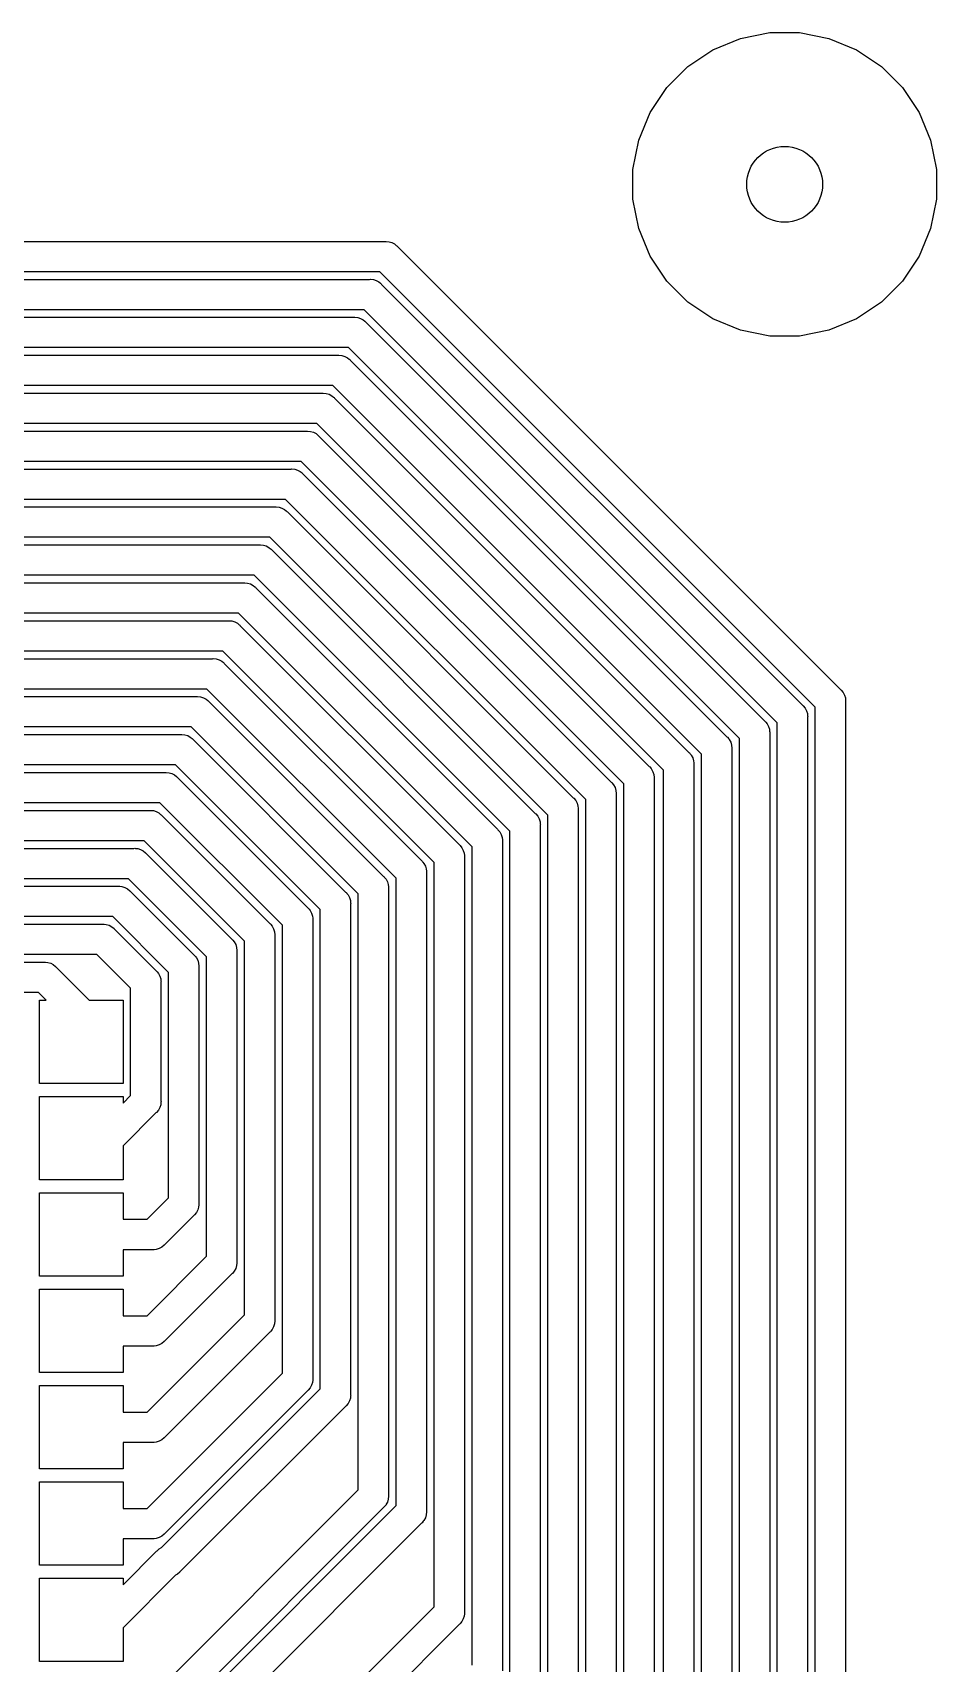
# Model space of a CAD drawing. Extents: x 63 to 188, y -143 to -40.
# Drawn here: x 164.07 to 187.9, y -83.7 to -40.7 of the extents above; entities that cross this region are included whole.
import ezdxf

# ---------------------------------------------------------------- set-up
doc = ezdxf.new("R2010")
doc.units = 0
doc.header["$MEASUREMENT"] = 0
doc.layers.add('BLACK', color=7, linetype='CONTINUOUS')

msp = doc.modelspace()

# ---------------------------------------------------------------- linework, layer by layer
at = {"layer": 'BLACK', "linetype": 'CONTINUOUS'}
for p, q in [((182.729, -40.8577), (183.502, -40.704)), ((183.502, -40.704), (184.29, -40.704)), ((184.29, -40.704), (185.063, -40.8577)), ((181.346, -41.597), (182.001, -41.1592)), ((182.001, -41.1592), (182.729, -40.8577)), ((185.063, -40.8577), (185.791, -41.1592)), ((185.791, -41.1592), (186.446, -41.597)), ((180.789, -42.1541), (181.346, -41.597)), ((186.446, -41.597), (187.003, -42.1541)), ((180.351, -42.8093), (180.789, -42.1541)), ((187.003, -42.1541), (187.441, -42.8093)), ((180.05, -43.5372), (180.351, -42.8093)), ((187.441, -42.8093), (187.742, -43.5372)), ((179.896, -44.31), (180.05, -43.5372)), ((187.742, -43.5372), (187.896, -44.31)), ((179.896, -45.098), (179.896, -44.31)), ((187.896, -44.31), (187.896, -45.098)), ((180.05, -45.8708), (179.896, -45.098)), ((187.896, -45.098), (187.742, -45.8708)), ((180.351, -46.5987), (180.05, -45.8708)), ((187.742, -45.8708), (187.441, -46.5987)), ((141.336, -46.2098), (173.37, -46.2098)), ((173.37, -46.2098), (173.39, -46.2079)), ((173.39, -46.2079), (173.468, -46.2156)), ((173.468, -46.2156), (173.544, -46.2385)), ((173.544, -46.2385), (173.613, -46.2756)), ((173.613, -46.2756), (173.659, -46.3131)), ((173.659, -46.3131), (173.659, -46.3131)), ((173.659, -46.3131), (173.674, -46.3256)), ((173.674, -46.3256), (173.687, -46.3409)), ((173.687, -46.3409), (185.371, -58.0252)), ((180.789, -47.2539), (180.351, -46.5987)), ((187.441, -46.5987), (187.003, -47.2539)), ((173.224, -47.0098), (141.482, -47.0098)), ((141.75, -47.2098), (172.956, -47.2098)), ((172.956, -47.2098), (172.976, -47.2079)), ((172.976, -47.2079), (173.054, -47.2156)), ((173.054, -47.2156), (173.13, -47.2385)), ((173.13, -47.2385), (173.199, -47.2756)), ((173.199, -47.2756), (173.245, -47.3131)), ((184.702, -58.4876), (173.224, -47.0098)), ((181.346, -47.811), (180.789, -47.2539)), ((187.003, -47.2539), (186.446, -47.811)), ((173.245, -47.3131), (173.245, -47.3131)), ((173.245, -47.3131), (173.26, -47.3256)), ((173.26, -47.3256), (173.272, -47.3409)), ((173.272, -47.3409), (184.371, -58.4394)), ((172.81, -48.0098), (141.896, -48.0098)), ((183.702, -58.9019), (172.81, -48.0098)), ((182.001, -48.2488), (181.346, -47.811)), ((186.446, -47.811), (185.791, -48.2488)), ((142.164, -48.2098), (172.542, -48.2098)), ((172.542, -48.2098), (172.561, -48.2079)), ((172.561, -48.2079), (172.64, -48.2156)), ((172.64, -48.2156), (172.715, -48.2385)), ((172.715, -48.2385), (172.785, -48.2757)), ((172.785, -48.2757), (172.83, -48.3131)), ((172.83, -48.3131), (172.83, -48.3131)), ((172.83, -48.3131), (172.846, -48.3256)), ((172.846, -48.3256), (172.858, -48.3409)), ((172.858, -48.3409), (183.371, -58.8537)), ((182.729, -48.5503), (182.001, -48.2488)), ((183.502, -48.704), (182.729, -48.5503)), ((185.063, -48.5503), (184.29, -48.704)), ((185.791, -48.2488), (185.063, -48.5503)), ((172.396, -49.0098), (142.31, -49.0098)), ((182.702, -59.3161), (172.396, -49.0098)), ((184.29, -48.704), (183.502, -48.704)), ((142.578, -49.2099), (172.128, -49.2099)), ((172.128, -49.2099), (172.147, -49.2079)), ((172.147, -49.2079), (172.226, -49.2156)), ((172.226, -49.2156), (172.301, -49.2385)), ((172.301, -49.2385), (172.371, -49.2757)), ((172.371, -49.2757), (172.416, -49.3131)), ((172.416, -49.3131), (172.416, -49.3131)), ((172.416, -49.3131), (172.431, -49.3256)), ((172.431, -49.3256), (172.444, -49.3409)), ((172.444, -49.3409), (182.371, -59.2679)), ((171.982, -50.0099), (142.724, -50.0099)), ((142.993, -50.2099), (171.713, -50.2099)), ((171.713, -50.2099), (171.733, -50.2079)), ((171.733, -50.2079), (171.811, -50.2157)), ((171.811, -50.2157), (171.887, -50.2385)), ((171.887, -50.2385), (171.956, -50.2757)), ((171.956, -50.2757), (172.002, -50.3131)), ((181.702, -59.7303), (171.982, -50.0099)), ((172.002, -50.3131), (172.002, -50.3131)), ((172.002, -50.3131), (172.017, -50.3257)), ((172.017, -50.3257), (172.03, -50.3409)), ((172.03, -50.3409), (181.371, -59.6821)), ((171.567, -51.0099), (143.139, -51.0099)), ((180.702, -60.1445), (171.567, -51.0099)), ((143.407, -51.2099), (171.299, -51.2099)), ((171.299, -51.2099), (171.319, -51.2079)), ((171.319, -51.2079), (171.397, -51.2157)), ((171.397, -51.2157), (171.473, -51.2385)), ((171.473, -51.2385), (171.542, -51.2757)), ((171.542, -51.2757), (171.588, -51.3131)), ((171.588, -51.3131), (171.588, -51.3131)), ((171.588, -51.3131), (171.603, -51.3257)), ((171.603, -51.3257), (171.616, -51.3409)), ((171.616, -51.3409), (180.323, -60.0484)), ((171.153, -52.0099), (143.553, -52.0099)), ((179.654, -60.5109), (171.153, -52.0099)), ((143.821, -52.2099), (170.885, -52.2099)), ((170.885, -52.2099), (170.905, -52.2079)), ((170.905, -52.2079), (170.983, -52.2157)), ((170.983, -52.2157), (171.058, -52.2385)), ((171.058, -52.2385), (171.128, -52.2757)), ((171.128, -52.2757), (171.174, -52.3131)), ((171.174, -52.3131), (171.174, -52.3132)), ((171.174, -52.3132), (171.189, -52.3257)), ((171.189, -52.3257), (171.201, -52.3409)), ((171.201, -52.3409), (179.323, -60.4627)), ((170.739, -53.0099), (143.967, -53.0099)), ((144.235, -53.2099), (170.471, -53.2099)), ((170.471, -53.2099), (170.49, -53.208)), ((170.49, -53.208), (170.569, -53.2157)), ((170.569, -53.2157), (170.644, -53.2386)), ((170.644, -53.2386), (170.714, -53.2757)), ((170.714, -53.2757), (170.759, -53.3132)), ((178.654, -60.9251), (170.739, -53.0099)), ((170.759, -53.3132), (170.759, -53.3132)), ((170.759, -53.3132), (170.775, -53.3257)), ((170.775, -53.3257), (170.787, -53.3409)), ((170.787, -53.3409), (178.323, -60.8769)), ((170.325, -54.0099), (144.381, -54.0099)), ((177.654, -61.3393), (170.325, -54.0099)), ((144.649, -54.2099), (170.057, -54.2099)), ((170.057, -54.2099), (170.076, -54.208)), ((170.076, -54.208), (170.155, -54.2157)), ((170.155, -54.2157), (170.23, -54.2386)), ((170.23, -54.2386), (170.299, -54.2757)), ((170.299, -54.2757), (170.345, -54.3132)), ((170.345, -54.3132), (170.345, -54.3132)), ((170.345, -54.3132), (170.36, -54.3257)), ((170.36, -54.3257), (170.373, -54.3409)), ((170.373, -54.3409), (177.323, -61.2911)), ((169.91, -55.0099), (144.796, -55.0099)), ((176.654, -61.7535), (169.91, -55.0099)), ((145.064, -55.2099), (169.642, -55.2099)), ((169.642, -55.2099), (169.662, -55.208)), ((169.662, -55.208), (169.74, -55.2157)), ((169.74, -55.2157), (169.816, -55.2386)), ((169.816, -55.2386), (169.885, -55.2757)), ((169.885, -55.2757), (169.931, -55.3132)), ((169.931, -55.3132), (169.931, -55.3132)), ((169.931, -55.3132), (169.946, -55.3257)), ((169.946, -55.3257), (169.959, -55.341)), ((169.959, -55.341), (176.323, -61.7053)), ((169.496, -56.0099), (145.21, -56.0099)), ((145.478, -56.2099), (169.228, -56.2099)), ((169.228, -56.2099), (169.248, -56.208)), ((169.248, -56.208), (169.326, -56.2157)), ((169.326, -56.2157), (169.402, -56.2386)), ((169.402, -56.2386), (169.471, -56.2757)), ((169.471, -56.2757), (169.517, -56.3132)), ((175.654, -62.1677), (169.496, -56.0099)), ((169.517, -56.3132), (169.517, -56.3132)), ((169.517, -56.3132), (169.532, -56.3257)), ((169.532, -56.3257), (169.544, -56.341)), ((169.544, -56.341), (175.323, -62.1195)), ((169.082, -57.0099), (145.624, -57.0099)), ((174.654, -62.5819), (169.082, -57.0099)), ((145.892, -57.2099), (168.814, -57.2099)), ((168.814, -57.2099), (168.834, -57.208)), ((168.834, -57.208), (168.912, -57.2157)), ((168.912, -57.2157), (168.987, -57.2386)), ((168.987, -57.2386), (169.057, -57.2757)), ((169.057, -57.2757), (169.102, -57.3132)), ((169.102, -57.3132), (169.102, -57.3132)), ((169.102, -57.3132), (169.118, -57.3257)), ((169.118, -57.3257), (169.13, -57.341)), ((169.13, -57.341), (174.323, -62.5337)), ((168.668, -58.0099), (146.038, -58.0099)), ((173.654, -62.9962), (168.668, -58.0099)), ((185.371, -58.0252), (185.386, -58.0377)), ((185.386, -58.0377), (185.436, -58.0987)), ((146.306, -58.2099), (168.4, -58.2099)), ((168.4, -58.2099), (168.419, -58.208)), ((168.419, -58.208), (168.498, -58.2157)), ((168.498, -58.2157), (168.573, -58.2386)), ((168.573, -58.2386), (168.643, -58.2757)), ((168.643, -58.2757), (168.688, -58.3132)), ((168.688, -58.3132), (168.688, -58.3132)), ((168.688, -58.3132), (168.704, -58.3257)), ((168.704, -58.3257), (168.716, -58.341)), ((168.716, -58.341), (173.323, -62.948)), ((184.371, -58.4394), (184.386, -58.452)), ((184.386, -58.452), (184.436, -58.5129)), ((185.436, -58.0987), (185.473, -58.1681)), ((185.473, -58.1681), (185.496, -58.2435)), ((185.496, -58.2435), (185.502, -58.3023)), ((185.502, -58.3023), (185.502, -58.3023)), ((185.502, -58.3023), (185.504, -58.322)), ((185.504, -58.322), (185.502, -58.3416)), ((185.502, -58.3416), (185.502, -97.7023)), ((183.371, -58.8537), (183.386, -58.8662)), ((183.386, -58.8662), (183.399, -58.8814)), ((183.399, -58.8814), (183.399, -58.8814)), ((183.399, -58.8814), (183.436, -58.9271)), ((184.436, -58.5129), (184.473, -58.5824)), ((184.473, -58.5824), (184.496, -58.6578)), ((184.496, -58.6578), (184.502, -58.7165)), ((184.502, -58.7165), (184.502, -58.7165)), ((184.502, -58.7165), (184.504, -58.7362)), ((184.504, -58.7362), (184.502, -58.7558)), ((184.502, -58.7558), (184.502, -96.1623)), ((184.702, -97.5563), (184.702, -58.4876)), ((168.254, -59.0099), (146.452, -59.0099)), ((146.721, -59.2099), (167.985, -59.2099)), ((167.985, -59.2099), (168.005, -59.208)), ((168.005, -59.208), (168.083, -59.2157)), ((168.083, -59.2157), (168.159, -59.2386)), ((168.159, -59.2386), (168.228, -59.2757)), ((168.228, -59.2757), (168.274, -59.3132)), ((172.654, -63.4104), (168.254, -59.0099)), ((168.274, -59.3132), (168.274, -59.3132)), ((168.274, -59.3132), (168.289, -59.3257)), ((168.289, -59.3257), (168.302, -59.341)), ((182.371, -59.2679), (182.386, -59.2804)), ((182.386, -59.2804), (182.423, -59.3257)), ((182.423, -59.3257), (182.436, -59.3413)), ((182.702, -93.3505), (182.702, -59.3161)), ((183.436, -58.9271), (183.473, -58.9966)), ((183.473, -58.9966), (183.495, -59.0663)), ((183.495, -59.0663), (183.496, -59.072)), ((183.496, -59.072), (183.501, -59.1163)), ((183.501, -59.1163), (183.504, -59.1504)), ((183.504, -59.1504), (183.502, -59.17)), ((183.502, -59.17), (183.502, -93.4966)), ((183.702, -96.0163), (183.702, -58.9019)), ((168.302, -59.341), (172.323, -63.3622)), ((181.371, -59.6821), (181.386, -59.6946)), ((181.386, -59.6946), (181.399, -59.7099)), ((181.399, -59.7099), (181.399, -59.7099)), ((181.399, -59.7099), (181.42, -59.7359)), ((181.42, -59.7359), (181.436, -59.7555)), ((181.436, -59.7555), (181.473, -59.825)), ((181.702, -92.9363), (181.702, -59.7303)), ((182.436, -59.3413), (182.473, -59.4108)), ((182.473, -59.4108), (182.496, -59.4862)), ((182.496, -59.4862), (182.504, -59.5646)), ((182.504, -59.5646), (182.502, -59.5843)), ((182.502, -59.5843), (182.502, -93.0824)), ((167.839, -60.0099), (146.867, -60.0099)), ((171.654, -63.8246), (167.839, -60.0099)), ((180.323, -60.0484), (180.338, -60.061)), ((180.338, -60.061), (180.374, -60.1048)), ((180.374, -60.1048), (180.388, -60.1219)), ((180.388, -60.1219), (180.425, -60.1914)), ((180.702, -91.3963), (180.702, -60.1445)), ((181.473, -59.825), (181.496, -59.9004)), ((181.496, -59.9004), (181.502, -59.9592)), ((181.502, -59.9592), (181.502, -59.9592)), ((181.502, -59.9592), (181.504, -59.9788)), ((181.504, -59.9788), (181.502, -59.9985)), ((181.502, -59.9985), (181.502, -91.5424)), ((147.135, -60.2099), (167.571, -60.21)), ((167.571, -60.21), (167.591, -60.208)), ((167.591, -60.208), (167.669, -60.2157)), ((167.669, -60.2157), (167.745, -60.2386)), ((167.745, -60.2386), (167.814, -60.2758)), ((167.814, -60.2758), (167.86, -60.3132)), ((167.86, -60.3132), (167.86, -60.3132)), ((167.86, -60.3132), (167.875, -60.3257)), ((167.875, -60.3257), (167.888, -60.341)), ((167.888, -60.341), (171.323, -63.7764)), ((179.323, -60.4627), (179.338, -60.4752)), ((179.338, -60.4752), (179.351, -60.4904)), ((179.351, -60.4904), (179.351, -60.4904)), ((179.351, -60.4904), (179.388, -60.5361)), ((179.388, -60.5361), (179.425, -60.6056)), ((179.425, -60.6056), (179.448, -60.681)), ((179.654, -90.2902), (179.654, -60.5109)), ((180.425, -60.1914), (180.448, -60.2668)), ((180.448, -60.2668), (180.456, -60.3452)), ((180.456, -60.3452), (180.454, -60.3648)), ((180.454, -60.3648), (180.454, -90.4362)), ((167.425, -61.01), (147.281, -61.0099)), ((170.654, -64.2388), (167.425, -61.01)), ((178.323, -60.8769), (178.338, -60.8894)), ((178.338, -60.8894), (178.388, -60.9503)), ((178.388, -60.9503), (178.425, -61.0198)), ((178.425, -61.0198), (178.448, -61.0952)), ((178.654, -89.2582), (178.654, -60.9251)), ((179.448, -60.681), (179.456, -60.7594)), ((179.456, -60.7594), (179.454, -60.779)), ((179.454, -60.779), (179.454, -89.4042)), ((147.549, -61.21), (167.157, -61.21)), ((167.157, -61.21), (167.177, -61.208)), ((167.177, -61.208), (167.255, -61.2157)), ((167.255, -61.2157), (167.33, -61.2386)), ((167.33, -61.2386), (167.4, -61.2758)), ((167.4, -61.2758), (167.446, -61.3132)), ((167.446, -61.3132), (167.446, -61.3132)), ((167.446, -61.3132), (167.461, -61.3257)), ((167.461, -61.3257), (167.473, -61.341)), ((167.473, -61.341), (170.323, -64.1906)), ((177.323, -61.2911), (177.338, -61.3036)), ((177.338, -61.3036), (177.388, -61.3645)), ((177.388, -61.3645), (177.425, -61.434)), ((177.425, -61.434), (177.448, -61.5094)), ((177.654, -87.9722), (177.654, -61.3393)), ((178.448, -61.0952), (178.454, -61.154)), ((178.454, -61.154), (178.454, -61.154)), ((178.454, -61.154), (178.456, -61.1736)), ((178.456, -61.1736), (178.454, -61.1932)), ((178.454, -61.1932), (178.454, -88.1183)), ((176.323, -61.7053), (176.338, -61.7178)), ((176.338, -61.7178), (176.388, -61.7787)), ((176.388, -61.7787), (176.425, -61.8482)), ((176.425, -61.8482), (176.448, -61.9236)), ((176.654, -85.2842), (176.654, -61.7535)), ((177.448, -61.5094), (177.454, -61.5682)), ((177.454, -61.5682), (177.454, -61.5682)), ((177.454, -61.5682), (177.456, -61.5878)), ((177.456, -61.5878), (177.454, -61.6075)), ((177.454, -61.6075), (177.454, -85.4303)), ((167.011, -62.01), (147.695, -62.01)), ((147.963, -62.21), (166.743, -62.21)), ((166.743, -62.21), (166.762, -62.208)), ((166.762, -62.208), (166.782, -62.21)), ((166.782, -62.21), (166.782, -62.21)), ((166.782, -62.21), (166.841, -62.2158)), ((166.841, -62.2158), (166.916, -62.2386)), ((166.916, -62.2386), (166.986, -62.2758)), ((166.986, -62.2758), (167.047, -62.3258)), ((169.654, -64.653), (167.011, -62.01)), ((167.047, -62.3258), (167.059, -62.341)), ((175.323, -62.1195), (175.338, -62.1321)), ((175.338, -62.1321), (175.388, -62.193)), ((175.388, -62.193), (175.425, -62.2624)), ((175.425, -62.2624), (175.448, -62.3378)), ((175.448, -62.3378), (175.454, -62.3966)), ((175.654, -83.7442), (175.654, -62.1677)), ((176.448, -61.9236), (176.454, -61.9824)), ((176.454, -61.9824), (176.454, -61.9824)), ((176.454, -61.9824), (176.456, -62.002)), ((176.456, -62.002), (176.454, -62.0217)), ((176.454, -62.0217), (176.454, -83.8903)), ((167.059, -62.341), (169.323, -64.6048)), ((174.323, -62.5337), (174.338, -62.5463)), ((174.338, -62.5463), (174.351, -62.5615)), ((174.351, -62.5615), (174.351, -62.5615)), ((174.351, -62.5615), (174.358, -62.5701)), ((174.358, -62.5701), (174.388, -62.6072)), ((174.388, -62.6072), (174.425, -62.6767)), ((174.425, -62.6767), (174.448, -62.7521)), ((174.448, -62.7521), (174.454, -62.8108)), ((174.654, -82.2042), (174.654, -62.5819)), ((175.454, -62.3966), (175.454, -62.3966)), ((175.454, -62.3966), (175.456, -62.4163)), ((175.456, -62.4163), (175.454, -62.4359)), ((175.454, -62.4359), (175.454, -82.3503)), ((166.597, -63.01), (148.109, -63.01)), ((168.654, -65.0673), (166.597, -63.01)), ((173.323, -62.948), (173.338, -62.9605)), ((173.338, -62.9605), (173.351, -62.9757)), ((173.351, -62.9757), (173.351, -62.9757)), ((173.351, -62.9757), (173.358, -62.9843)), ((173.358, -62.9843), (173.388, -63.0214)), ((173.388, -63.0214), (173.425, -63.0909)), ((173.425, -63.0909), (173.448, -63.1663)), ((173.448, -63.1663), (173.454, -63.225)), ((173.654, -79.5385), (173.654, -62.9962)), ((174.454, -62.8108), (174.454, -62.8108)), ((174.454, -62.8108), (174.456, -62.8305)), ((174.456, -62.8305), (174.454, -62.8501)), ((174.454, -62.8501), (174.454, -79.6845)), ((148.377, -63.21), (166.329, -63.21)), ((166.329, -63.21), (166.348, -63.208)), ((166.348, -63.208), (166.368, -63.21)), ((166.368, -63.21), (166.368, -63.21)), ((166.368, -63.21), (166.427, -63.2158)), ((166.427, -63.2158), (166.502, -63.2386)), ((166.502, -63.2386), (166.572, -63.2758)), ((166.572, -63.2758), (166.632, -63.3258)), ((166.632, -63.3258), (166.645, -63.341)), ((166.645, -63.341), (168.323, -65.019)), ((172.323, -63.3622), (172.338, -63.3747)), ((172.338, -63.3747), (172.351, -63.39)), ((172.351, -63.39), (172.351, -63.39)), ((172.351, -63.39), (172.357, -63.3978)), ((172.357, -63.3978), (172.388, -63.4356)), ((172.388, -63.4356), (172.425, -63.5051)), ((172.425, -63.5051), (172.448, -63.5805)), ((172.448, -63.5805), (172.454, -63.6393)), ((172.654, -79.1243), (172.654, -63.4104)), ((173.454, -63.225), (173.454, -63.2251)), ((173.454, -63.2251), (173.456, -63.2447)), ((173.456, -63.2447), (173.454, -63.2643)), ((173.454, -63.2643), (173.454, -79.2703)), ((166.183, -64.01), (148.523, -64.01)), ((167.654, -65.4815), (166.183, -64.01)), ((171.323, -63.7764), (171.338, -63.7889)), ((171.338, -63.7889), (171.351, -63.8042)), ((171.351, -63.8042), (171.351, -63.8042)), ((171.351, -63.8042), (171.357, -63.812)), ((171.357, -63.812), (171.388, -63.8498)), ((171.388, -63.8498), (171.425, -63.9193)), ((171.425, -63.9193), (171.448, -63.9947)), ((171.448, -63.9947), (171.454, -64.0535)), ((171.454, -64.0535), (171.454, -64.0535)), ((171.454, -64.0535), (171.456, -64.0731)), ((171.654, -76.4585), (171.654, -63.8246)), ((172.454, -63.6393), (172.454, -63.6393)), ((172.454, -63.6393), (172.456, -63.6589)), ((172.456, -63.6589), (172.454, -63.6785)), ((172.454, -63.6785), (172.454, -76.6045)), ((148.792, -64.21), (165.914, -64.21)), ((165.914, -64.21), (165.934, -64.2081)), ((165.934, -64.2081), (165.954, -64.21)), ((165.954, -64.21), (165.954, -64.21)), ((165.954, -64.21), (166.012, -64.2158)), ((166.012, -64.2158), (166.088, -64.2386)), ((166.088, -64.2386), (166.157, -64.2758)), ((166.157, -64.2758), (166.218, -64.3258)), ((166.218, -64.3258), (166.231, -64.341)), ((166.231, -64.341), (167.323, -65.4333)), ((170.323, -64.1906), (170.338, -64.2031)), ((170.338, -64.2031), (170.351, -64.2184)), ((170.351, -64.2184), (170.351, -64.2184)), ((170.351, -64.2184), (170.388, -64.264)), ((170.388, -64.264), (170.425, -64.3335)), ((170.425, -64.3335), (170.448, -64.4089)), ((170.448, -64.4089), (170.456, -64.4873)), ((170.456, -64.4873), (170.454, -64.507)), ((170.654, -76.0443), (170.654, -64.2388)), ((171.456, -64.0731), (171.454, -64.0928)), ((171.454, -64.0928), (171.454, -76.1903)), ((169.323, -64.6048), (169.338, -64.6174)), ((169.338, -64.6174), (169.351, -64.6326)), ((169.351, -64.6326), (169.351, -64.6326)), ((169.351, -64.6326), (169.388, -64.6783)), ((169.388, -64.6783), (169.425, -64.7477)), ((169.425, -64.7477), (169.448, -64.8232)), ((169.448, -64.8232), (169.456, -64.9016)), ((169.456, -64.9016), (169.454, -64.9212)), ((169.654, -74.5043), (169.654, -64.653)), ((170.454, -64.507), (170.454, -74.6503)), ((165.768, -65.01), (148.938, -65.01)), ((150.332, -65.21), (164.374, -65.21)), ((164.374, -65.21), (164.394, -65.2081)), ((164.394, -65.2081), (164.414, -65.21)), ((164.414, -65.21), (164.414, -65.21)), ((164.414, -65.21), (164.472, -65.2158)), ((164.472, -65.2158), (164.548, -65.2387)), ((164.548, -65.2387), (164.617, -65.2758)), ((164.617, -65.2758), (164.678, -65.3258)), ((164.678, -65.3258), (164.691, -65.3411)), ((164.691, -65.3411), (165.56, -66.21)), ((166.654, -65.8957), (165.768, -65.01)), ((168.323, -65.019), (168.338, -65.0316)), ((168.338, -65.0316), (168.363, -65.0624)), ((168.363, -65.0624), (168.388, -65.0925)), ((168.388, -65.0925), (168.425, -65.162)), ((168.425, -65.162), (168.448, -65.2374)), ((168.448, -65.2374), (168.456, -65.3158)), ((168.456, -65.3158), (168.454, -65.3354)), ((168.454, -65.3354), (168.454, -71.5704)), ((168.654, -72.9643), (168.654, -65.0673)), ((169.454, -64.9212), (169.454, -73.1103)), ((167.323, -65.4333), (167.338, -65.4458)), ((167.338, -65.4458), (167.351, -65.461)), ((167.351, -65.461), (167.351, -65.461)), ((167.351, -65.461), (167.357, -65.4688)), ((167.357, -65.4688), (167.388, -65.5067)), ((167.388, -65.5067), (167.425, -65.5762)), ((167.425, -65.5762), (167.448, -65.6516)), ((167.448, -65.6516), (167.454, -65.7104)), ((167.454, -65.7104), (167.454, -65.7104)), ((167.454, -65.7104), (167.456, -65.73)), ((167.456, -65.73), (167.454, -65.7496)), ((167.454, -65.7496), (167.454, -68.8704)), ((167.654, -71.4243), (167.654, -65.4815)), ((164.228, -66.01), (150.478, -66.01)), ((164.428, -66.21), (164.228, -66.01)), ((166.654, -68.7243), (166.654, -65.8957)), ((164.254, -68.41), (164.254, -66.21)), ((164.254, -66.21), (164.428, -66.21)), ((165.56, -66.21), (166.454, -66.21)), ((166.454, -66.21), (166.454, -68.41)), ((166.454, -68.41), (164.254, -68.41)), ((164.254, -70.95), (164.254, -68.75)), ((164.254, -68.75), (166.454, -68.75)), ((166.454, -68.9243), (166.654, -68.7243)), ((166.454, -68.75), (166.454, -68.9243)), ((167.323, -69.1867), (166.454, -70.0557)), ((167.338, -69.1742), (167.323, -69.1867)), ((167.388, -69.1133), (167.338, -69.1742)), ((167.425, -69.0438), (167.388, -69.1133)), ((167.448, -68.9684), (167.425, -69.0438)), ((167.454, -68.9096), (167.448, -68.9684)), ((167.454, -68.8704), (167.456, -68.89)), ((167.456, -68.89), (167.454, -68.9096)), ((167.454, -68.9096), (167.454, -68.9096)), ((166.454, -70.0557), (166.454, -70.95)), ((166.454, -70.95), (164.254, -70.95)), ((164.254, -73.49), (164.254, -71.29)), ((164.254, -71.29), (166.454, -71.29)), ((166.454, -71.29), (166.454, -71.99)), ((167.088, -71.99), (167.654, -71.4243)), ((168.425, -71.7438), (168.388, -71.8133)), ((168.448, -71.6684), (168.425, -71.7438)), ((168.454, -71.6096), (168.448, -71.6684)), ((168.454, -71.5704), (168.456, -71.59)), ((168.456, -71.59), (168.454, -71.6096)), ((168.454, -71.6096), (168.454, -71.6096)), ((166.454, -71.99), (167.088, -71.99)), ((168.323, -71.8867), (167.551, -72.6589)), ((168.338, -71.8742), (168.323, -71.8867)), ((168.388, -71.8133), (168.338, -71.8742)), ((167.234, -72.79), (166.454, -72.79)), ((166.454, -72.79), (166.454, -73.49)), ((167.088, -74.53), (168.654, -72.9643)), ((167.254, -72.7919), (167.234, -72.79)), ((167.274, -72.79), (167.254, -72.7919)), ((167.332, -72.7842), (167.274, -72.79)), ((167.274, -72.79), (167.274, -72.79)), ((167.408, -72.7613), (167.332, -72.7842)), ((167.477, -72.7242), (167.408, -72.7613)), ((167.538, -72.6742), (167.477, -72.7242)), ((167.551, -72.6589), (167.538, -72.6742)), ((166.454, -73.49), (164.254, -73.49)), ((169.323, -73.4267), (167.551, -75.1989)), ((169.338, -73.4142), (169.323, -73.4267)), ((169.388, -73.3533), (169.338, -73.4142)), ((169.425, -73.2838), (169.388, -73.3533)), ((169.448, -73.2084), (169.425, -73.2838)), ((169.454, -73.1496), (169.448, -73.2084)), ((169.454, -73.1103), (169.456, -73.13)), ((169.456, -73.13), (169.454, -73.1496)), ((169.454, -73.1496), (169.454, -73.1496)), ((164.254, -76.03), (164.254, -73.83)), ((164.254, -73.83), (166.454, -73.83)), ((166.454, -73.83), (166.454, -74.53)), ((166.454, -74.53), (167.088, -74.53)), ((167.088, -77.07), (169.654, -74.5043)), ((170.448, -74.7484), (170.425, -74.8238)), ((170.456, -74.67), (170.448, -74.7484)), ((170.454, -74.6503), (170.456, -74.67)), ((167.538, -75.2142), (167.477, -75.2642)), ((167.551, -75.1989), (167.538, -75.2142)), ((170.323, -74.9667), (167.551, -77.7389)), ((170.338, -74.9542), (170.323, -74.9667)), ((170.353, -74.9367), (170.338, -74.9542)), ((170.388, -74.8933), (170.353, -74.9367)), ((170.425, -74.8238), (170.388, -74.8933)), ((167.234, -75.33), (166.454, -75.33)), ((166.454, -75.33), (166.454, -76.03)), ((167.254, -75.3319), (167.234, -75.33)), ((167.274, -75.33), (167.254, -75.3319)), ((167.332, -75.3242), (167.274, -75.33)), ((167.274, -75.33), (167.274, -75.33)), ((167.408, -75.3013), (167.332, -75.3242)), ((167.477, -75.2642), (167.408, -75.3013)), ((166.454, -76.03), (164.254, -76.03)), ((167.088, -79.61), (170.654, -76.0443)), ((164.254, -78.57), (164.254, -76.37)), ((164.254, -76.37), (166.454, -76.37)), ((166.454, -76.37), (166.454, -77.07)), ((167.467, -80.6459), (171.654, -76.4585)), ((171.323, -76.5067), (167.551, -80.2789)), ((171.338, -76.4942), (171.323, -76.5067)), ((171.388, -76.4333), (171.338, -76.4942)), ((171.425, -76.3638), (171.388, -76.4333)), ((171.448, -76.2884), (171.425, -76.3638)), ((171.454, -76.2296), (171.448, -76.2884)), ((171.454, -76.1903), (171.456, -76.21)), ((171.456, -76.21), (171.454, -76.2296)), ((172.323, -76.9209), (167.965, -81.279)), ((172.338, -76.9084), (172.323, -76.9209)), ((172.388, -76.8475), (172.338, -76.9084)), ((172.425, -76.778), (172.388, -76.8475)), ((172.448, -76.7026), (172.425, -76.778)), ((172.454, -76.6438), (172.448, -76.7026)), ((172.454, -76.6045), (172.456, -76.6242)), ((172.456, -76.6242), (172.454, -76.6438)), ((166.454, -77.07), (167.088, -77.07)), ((167.477, -77.8042), (167.408, -77.8413)), ((167.538, -77.7542), (167.477, -77.8042)), ((167.551, -77.7389), (167.538, -77.7542)), ((167.234, -77.87), (166.454, -77.87)), ((166.454, -77.87), (166.454, -78.57)), ((167.254, -77.8719), (167.234, -77.87)), ((167.274, -77.87), (167.254, -77.8719)), ((167.332, -77.8642), (167.274, -77.87)), ((167.274, -77.87), (167.274, -77.87)), ((167.408, -77.8413), (167.332, -77.8642)), ((166.454, -78.57), (164.254, -78.57)), ((164.254, -81.11), (164.254, -78.91)), ((164.254, -78.91), (166.454, -78.91)), ((166.454, -78.91), (166.454, -79.61)), ((167.088, -84.69), (172.654, -79.1243)), ((173.388, -79.5132), (173.338, -79.5742)), ((173.395, -79.5012), (173.388, -79.5132)), ((173.425, -79.4438), (173.395, -79.5012)), ((173.448, -79.3684), (173.425, -79.4438)), ((173.456, -79.2899), (173.448, -79.3684)), ((173.454, -79.2703), (173.456, -79.2899)), ((166.454, -79.61), (167.088, -79.61)), ((167.467, -85.7259), (173.654, -79.5385)), ((173.323, -79.5867), (167.551, -85.3589)), ((173.338, -79.5742), (173.323, -79.5867)), ((174.368, -79.9518), (174.338, -79.9884)), ((174.388, -79.9275), (174.368, -79.9518)), ((174.425, -79.858), (174.388, -79.9275)), ((174.448, -79.7826), (174.425, -79.858)), ((174.456, -79.7042), (174.448, -79.7826)), ((174.454, -79.6845), (174.456, -79.7042)), ((167.408, -80.3813), (167.332, -80.4042)), ((167.477, -80.3442), (167.408, -80.3813)), ((167.538, -80.2942), (167.477, -80.3442)), ((167.551, -80.2789), (167.538, -80.2942)), ((174.323, -80.0009), (167.965, -86.359)), ((174.338, -79.9884), (174.323, -80.0009)), ((167.234, -80.41), (166.454, -80.41)), ((166.454, -80.41), (166.454, -81.11)), ((166.454, -81.6243), (167.337, -80.7411)), ((167.254, -80.4119), (167.234, -80.41)), ((167.274, -80.41), (167.254, -80.4119)), ((167.332, -80.4042), (167.274, -80.41)), ((167.274, -80.41), (167.274, -80.41)), ((167.337, -80.7411), (167.35, -80.7258)), ((167.35, -80.7258), (167.411, -80.6758)), ((167.411, -80.6758), (167.467, -80.6459)), ((166.454, -81.11), (164.254, -81.11)), ((164.254, -83.65), (164.254, -81.45)), ((164.254, -81.45), (166.454, -81.45)), ((167.836, -81.3741), (166.454, -82.7557)), ((166.454, -81.45), (166.454, -81.6243)), ((167.892, -81.3442), (167.836, -81.3741)), ((167.952, -81.2942), (167.892, -81.3442)), ((167.965, -81.279), (167.952, -81.2942)), ((167.088, -89.77), (174.654, -82.2042)), ((175.425, -82.5237), (175.388, -82.5932)), ((175.448, -82.4483), (175.425, -82.5237)), ((175.454, -82.3896), (175.448, -82.4483)), ((175.454, -82.3503), (175.456, -82.3699)), ((175.456, -82.3699), (175.454, -82.3896)), ((175.454, -82.3896), (175.454, -82.3896)), ((166.454, -82.7557), (166.454, -83.65)), ((175.323, -82.6667), (167.551, -90.4389)), ((175.338, -82.6541), (175.323, -82.6667)), ((175.351, -82.6389), (175.338, -82.6541)), ((175.388, -82.5932), (175.351, -82.6389)), ((175.388, -82.5932), (175.388, -82.5932)), ((166.454, -83.65), (164.254, -83.65))]:
    msp.add_line(p, q, dxfattribs=at)
at = {"layer": 'BLACK'}
msp.add_circle((183.896, -44.704), 1, dxfattribs=at)

doc.saveas('drawing.dxf')
